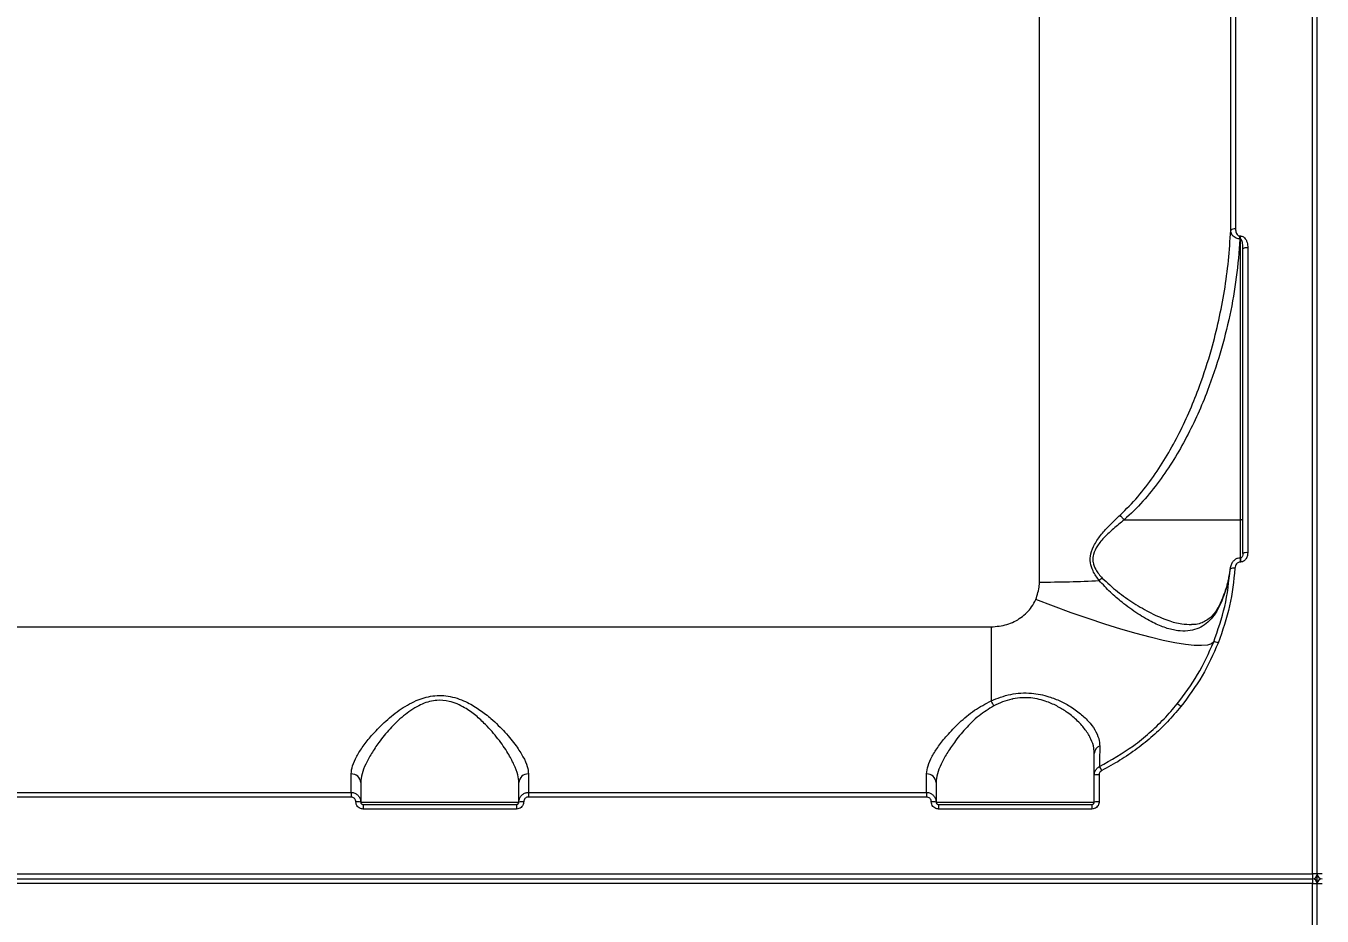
# Model space of a CAD drawing. Header units: millimetres. Extents: x -7735 to 7893, y -6545 to 6034.
# Drawn here: x -2263.5 to -1993.2, y -2176.6 to -1991.1 of the extents above; entities that cross this region are included whole.
import ezdxf

# ---------------------------------------------------------------- set-up
doc = ezdxf.new("R2010")
doc.units = ezdxf.units.MM
for name, color, linetype in [('DIKOM_ОБЪЕКТ', 7, 'Continuous'), ('DIKOM_РАЗМЕР_ЗОНА', 7, 'Continuous'), ('DIKOM_РАЗМЕР_ОБЪЕКТА', 7, 'Continuous')]:
    doc.layers.add(name, color=color, linetype=linetype)
doc.styles.add('style1', font='arial.ttf', dxfattribs={"width": 0.8})
doc.dimstyles.new('1-50', dxfattribs={"dimtxt": 300, "dimasz": 200, "dimexe": 100, "dimexo": 0, "dimgap": 100, "dimtad": 1, "dimtxsty": 'style1', "dimcen": 200, "dimclrd": 7, "dimclre": 7, "dimclrt": 7, "dimadec": 1, "dimazin": 2, "dimtfac": 1, "dimtmove": 0, "dimatfit": 2, "dimfxl": 0, "dimlwd": 25, "dimlwe": 18, "dimarcsym": 0})

# ---------------------------------------------------------------- blocks, each defined once
blk = doc.blocks.new('*D0')
at = {"layer": 'Defpoints', "color": 0, "transparency": 16777216}
for p in [(5893.22, 882.1), (-4595.74, 266.13), (5893.22, -5840.17)]:
    blk.add_point(p, dxfattribs=at)
at = {"layer": 'DIKOM_РАЗМЕР_ОБЪЕКТА', "color": 7, "lineweight": 18, "transparency": 16777216}
for p, q in [((5893.22, 882.1), (5893.22, -5940.17)), ((-4595.74, 266.13), (-4595.74, -5940.17))]:
    blk.add_line(p, q, dxfattribs=at)
at = {"layer": 'DIKOM_РАЗМЕР_ОБЪЕКТА', "color": 7, "lineweight": 25, "transparency": 16777216}
blk.add_line((-4395.74, -5840.17), (5693.22, -5840.17), dxfattribs=at)
at = {"layer": 'DIKOM_РАЗМЕР_ОБЪЕКТА', "color": 7, "transparency": 16777216}
for points in [[(-4395.74, -5806.84), (-4395.74, -5873.51), (-4595.74, -5840.17)], [(5693.22, -5806.84), (5693.22, -5873.51), (5893.22, -5840.17)]]:
    blk.add_solid(points, dxfattribs=at)
at = {"layer": 'DIKOM_РАЗМЕР_ОБЪЕКТА', "color": 7, "transparency": 16777216, "insert": (648.74, -5587), "char_height": 300, "attachment_point": 5, "style": 'style1'}
blk.add_mtext('10450', dxfattribs=at)
blk = doc.blocks.new('*D1')
at = {"layer": 'Defpoints', "color": 0, "transparency": 16777216}
for p in [(-1659.72, 4539.04), (-6635.97, -4006.79), (-1659.72, -4006.79)]:
    blk.add_point(p, dxfattribs=at)
at = {"layer": 'DIKOM_РАЗМЕР_ОБЪЕКТА', "color": 7, "lineweight": 18, "transparency": 16777216}
for p, q in [((-1659.72, 4539.04), (-6735.97, 4539.04)), ((-1659.72, -4006.79), (-6735.97, -4006.79))]:
    blk.add_line(p, q, dxfattribs=at)
at = {"layer": 'DIKOM_РАЗМЕР_ОБЪЕКТА', "color": 7, "lineweight": 25, "transparency": 16777216}
blk.add_line((-6635.97, 4339.04), (-6635.97, -3806.79), dxfattribs=at)
at = {"layer": 'DIKOM_РАЗМЕР_ОБЪЕКТА', "color": 7, "transparency": 16777216}
for points in [[(-6669.31, 4339.04), (-6602.64, 4339.04), (-6635.97, 4539.04)], [(-6669.31, -3806.79), (-6602.64, -3806.79), (-6635.97, -4006.79)]]:
    blk.add_solid(points, dxfattribs=at)
at = {"layer": 'DIKOM_РАЗМЕР_ОБЪЕКТА', "color": 7, "transparency": 16777216, "insert": (-6889.14, 266.13), "char_height": 300, "attachment_point": 5, "rotation": 90, "style": 'style1'}
blk.add_mtext('8550', dxfattribs=at)
blk = doc.blocks.new('*D2')
at = {"layer": 'Defpoints', "color": 0, "transparency": 16777216}
for p in [(-1994.19, 6033.86), (-7284.85, -5501.61), (-1994.19, -5501.61)]:
    blk.add_point(p, dxfattribs=at)
at = {"layer": 'DIKOM_РАЗМЕР_ЗОНА', "color": 7, "lineweight": 18, "transparency": 16777216}
for p, q in [((-1994.19, 6033.86), (-7384.85, 6033.86)), ((-1994.19, -5501.61), (-7384.85, -5501.61))]:
    blk.add_line(p, q, dxfattribs=at)
at = {"layer": 'DIKOM_РАЗМЕР_ЗОНА', "color": 7, "lineweight": 25, "transparency": 16777216}
blk.add_line((-7284.85, 5833.86), (-7284.85, -5301.61), dxfattribs=at)
at = {"layer": 'DIKOM_РАЗМЕР_ЗОНА', "color": 7, "transparency": 16777216}
for points in [[(-7318.18, 5833.86), (-7251.52, 5833.86), (-7284.85, 6033.86)], [(-7318.18, -5301.61), (-7251.52, -5301.61), (-7284.85, -5501.61)]]:
    blk.add_solid(points, dxfattribs=at)
at = {"layer": 'DIKOM_РАЗМЕР_ЗОНА', "color": 7, "transparency": 16777216, "insert": (-7538.02, 266.13), "char_height": 300, "attachment_point": 5, "rotation": 90, "style": 'style1'}
blk.add_mtext('11550', dxfattribs=at)
blk = doc.blocks.new('*D3')
at = {"layer": 'Defpoints', "color": 0, "transparency": 16777216}
for p in [(-6112.56, 266.13), (7893.22, 266.13), (7893.22, -6445.11)]:
    blk.add_point(p, dxfattribs=at)
at = {"layer": 'DIKOM_РАЗМЕР_ЗОНА', "color": 7, "lineweight": 18, "transparency": 16777216}
for p, q in [((-6112.56, 266.13), (-6112.56, -6545.11)), ((7893.22, 266.13), (7893.22, -6545.11))]:
    blk.add_line(p, q, dxfattribs=at)
at = {"layer": 'DIKOM_РАЗМЕР_ЗОНА', "color": 7, "lineweight": 25, "transparency": 16777216}
blk.add_line((-5912.56, -6445.11), (7693.22, -6445.11), dxfattribs=at)
at = {"layer": 'DIKOM_РАЗМЕР_ЗОНА', "color": 7, "transparency": 16777216}
for points in [[(-5912.56, -6411.77), (-5912.56, -6478.44), (-6112.56, -6445.11)], [(7693.22, -6411.77), (7693.22, -6478.44), (7893.22, -6445.11)]]:
    blk.add_solid(points, dxfattribs=at)
at = {"layer": 'DIKOM_РАЗМЕР_ЗОНА', "color": 7, "transparency": 16777216, "insert": (890.33, -6191.83), "char_height": 300, "attachment_point": 5, "style": 'style1'}
blk.add_mtext('13950', dxfattribs=at)

msp = doc.modelspace()

# ---------------------------------------------------------------- linework, layer by layer
at = {"layer": 'DIKOM_ОБЪЕКТ', "color": 7, "linetype": 'Continuous', "lineweight": 15}
for p, q in [((-1995.19, -2167.872), (-1995.19, -1748.875)), ((-1994.19, -2167.875), (-1994.19, -1749.875)), ((-2052.14, -2107.027), (-2052.14, -1786.875)), ((-2011.25, -1970.242), (-2011.25, -2033.42)), ((-2012.247, -2033.719), (-2012.247, -1970.68)), ((-2010.312, -2034.894), (-2010.19, -2034.894)), ((-2010.312, -2035.533), (-2010.312, -2034.894)), ((-2010.19, -2035.533), (-2010.19, -2034.894)), ((-2010.19, -2035.533), (-2010.312, -2035.533)), ((-2010.19, -2094.063), (-2010.19, -2035.533)), ((-2009.69, -2101.061), (-2009.69, -2037.574)), ((-2008.69, -2037.261), (-2008.69, -2100.899)), ((-2034.438, -2094.063), (-2010.19, -2094.063)), ((-2010.19, -2102.037), (-2010.19, -2094.063)), ((-2010.19, -2102.012), (-2010.278, -2102.012)), ((-2010.278, -2102.012), (-2010.278, -2102.855)), ((-2010.19, -2102.855), (-2010.278, -2102.855)), ((-2010.19, -2102.012), (-2010.19, -2102.855)), ((-2012.366, -2104.088), (-2012.53, -2105.112)), ((-2412.19, -2116.372), (-2062.19, -2116.372)), ((-2062.19, -2116.372), (-2062.19, -2131.781)), ((-2195.69, -2150.875), (-2195.69, -2147.017)), ((-2193.69, -2148.824), (-2193.69, -2152.875)), ((-2160.69, -2152.875), (-2160.69, -2148.824)), ((-2158.69, -2147.017), (-2158.69, -2150.875)), ((-2075.69, -2150.875), (-2075.69, -2147.017)), ((-2073.69, -2148.824), (-2073.69, -2152.875)), ((-2040.69, -2152.875), (-2040.69, -2147.262)), ((-2039.69, -2147.21), (-2039.69, -2152.837)), ((-2278.69, -2150.875), (-2195.69, -2150.875)), ((-2195.69, -2150.875), (-2195.69, -2151.834)), ((-2158.69, -2150.875), (-2158.69, -2151.834)), ((-2158.69, -2150.875), (-2075.69, -2150.875)), ((-2075.69, -2150.875), (-2075.69, -2151.834)), ((-2195.69, -2151.834), (-2278.69, -2151.834)), ((-2193.69, -2152.875), (-2160.69, -2152.875)), ((-2193.19, -2153.375), (-2193.19, -2154.34)), ((-2193.19, -2153.375), (-2161.19, -2153.375)), ((-2161.19, -2154.34), (-2193.19, -2154.34)), ((-2161.19, -2153.375), (-2161.19, -2154.34)), ((-2075.69, -2151.834), (-2158.69, -2151.834)), ((-2073.69, -2152.875), (-2040.69, -2152.875)), ((-2073.19, -2153.375), (-2073.19, -2154.34)), ((-2073.19, -2153.375), (-2041.19, -2153.375)), ((-2041.19, -2154.34), (-2073.19, -2154.34)), ((-2041.19, -2153.375), (-2041.19, -2154.34)), ((-2479.19, -2167.872), (-1995.19, -2167.872)), ((-1995.19, -2167.872), (-1995.19, -2168.875)), ((-1994.19, -2169.875), (-1994.19, -2167.875)), ((-2479.19, -2168.875), (-1995.19, -2168.875)), ((-1995.19, -2169.877), (-2479.19, -2169.877)), ((-1995.19, -2168.875), (-1995.19, -2169.877)), ((-1995.19, -2588.875), (-1995.19, -2169.877)), ((-1994.19, -2587.875), (-1994.19, -2169.875))]:
    msp.add_line(p, q, dxfattribs=at)
at = {"layer": 'DIKOM_ОБЪЕКТ', "color": 7, "linetype": 'Continuous', "lineweight": 15, "flags": 128}
for points in [[(-2009.69, -2037.574), (-2009.671, -2037.513), (-2009.614, -2037.454), (-2009.522, -2037.4), (-2009.397, -2037.352), (-2009.246, -2037.314), (-2009.073, -2037.285), (-2008.885, -2037.267), (-2008.69, -2037.261)], [(-2009.69, -2094.225), (-2009.7, -2094.193), (-2009.728, -2094.163), (-2009.774, -2094.135), (-2009.837, -2094.11), (-2009.913, -2094.09), (-2009.999, -2094.075), (-2010.093, -2094.066), (-2010.19, -2094.063)], [(-2015.796, -2119.491), (-2016.274, -2119.905), (-2017.113, -2120.169), (-2018.306, -2120.278), (-2019.84, -2120.233), (-2021.7, -2120.033), (-2023.868, -2119.68), (-2026.323, -2119.178), (-2029.04, -2118.532), (-2031.993, -2117.748), (-2035.153, -2116.834), (-2038.487, -2115.799), (-2041.964, -2114.653), (-2045.548, -2113.408), (-2049.206, -2112.075), (-2052.9, -2110.669)]]:
    msp.add_lwpolyline(points, dxfattribs=at)
at = {"layer": 'DIKOM_ОБЪЕКТ', "color": 7, "linetype": 'Continuous', "lineweight": 15}
for centre, radius, start, end in [((-2011.452, -2034.559), 1.157, 79.94122, 133.43465), ((-2008.933, -2102.569), 1.687, 81.7152, 116.67304), ((-2011.702, -2106.1), 1.966, 79.88295, 109.29436), ((-2052.022, -1870.569), 236.458, 269.97125, 272.99606), ((-2035.459, -2111.176), 6.137, 125.68235, 133.23186), ((-2015.953, -2121.866), 2.381, 62.91532, 86.2295), ((-2068.57, -2135.744), 7.511, 22.86084, 31.84744), ((-2025.038, -2135.575), 3.541, 47.17979, 62.57189), ((-2038.931, -2142.829), 1.761, 111.12711, 178.17642), ((-2047.722, -2150.401), 9.502, 25.46327, 31.20818), ((-2195.598, -2148.926), 1.911, 3.04721, 92.75384), ((-2158.782, -2148.926), 1.911, 87.24951, 176.94265), ((-2075.599, -2148.926), 1.911, 3.05735, 92.75049), ((-2039.941, -2152.076), 4.872, 87.05073, 98.84577), ((-2194.44, -2159.393), 6.561, 83.44168, 92.18881), ((-2159.941, -2159.401), 6.57, 87.81547, 96.55301), ((-2074.44, -2159.395), 6.563, 83.44321, 92.18727), ((-2039.941, -2159.393), 6.561, 87.81119, 96.55832), ((-1994.967, -2283.761), 115.889, 89.6162, 90.11057), ((-1995.19, -2167.875), 1, 270, 0), ((-1993.414, -2283.831), 115.959, 89.88953, 90.38366), ((-1993.19, -2167.875), 1, 180, 270), ((-1995.19, -2169.875), 1, 0, 90), ((-1994.95, -2060.76), 109.118, 269.87409, 270.39914), ((-1993.19, -2169.875), 1, 90, 180), ((-1993.43, -2060.706), 109.171, 269.60098, 270.12583)]:
    msp.add_arc(centre, radius, start, end, dxfattribs=at)
for points, knots in [([(-2035.286, -2093.063), (-2034.033, -2091.812), (-2031.512, -2089.296), (-2028.309, -2085.058), (-2025.442, -2080.611), (-2022.061, -2074.395), (-2018.908, -2067.041), (-2016.353, -2059.123), (-2014.68, -2052.474), (-2013.501, -2046.295), (-2012.643, -2040.039), (-2012.379, -2035.826), (-2012.247, -2033.719)], [0, 0, 0, 0, 0.0803025, 0.161564, 0.2421421, 0.3227404, 0.4866046, 0.6103975, 0.7072113, 0.8040248, 0.9020132, 1, 1, 1, 1]), ([(-2010.312, -2035.533), (-2010.436, -2035.523), (-2010.707, -2035.502), (-2011.141, -2035.359), (-2011.58, -2035.094), (-2011.996, -2034.644), (-2012.21, -2034.159), (-2012.239, -2033.822), (-2012.247, -2033.719)], [0, 0, 0, 0, 0.1132749, 0.247089, 0.420376, 0.607399, 0.8801497, 1, 1, 1, 1]), ([(-2011.25, -2033.42), (-2011.226, -2033.697), (-2011.192, -2034.095), (-2010.948, -2034.542), (-2010.734, -2034.761), (-2010.513, -2034.877), (-2010.375, -2034.889), (-2010.312, -2034.894)], [0, 0, 0, 0, 0.4370828, 0.6288656, 0.7909173, 0.9060692, 1, 1, 1, 1]), ([(-2010.19, -2034.894), (-2010.092, -2034.903), (-2009.873, -2034.924), (-2009.524, -2035.112), (-2009.175, -2035.47), (-2008.82, -2036.141), (-2008.697, -2036.778), (-2008.691, -2037.208), (-2008.69, -2037.261)], [0, 0, 0, 0, 0.0928079, 0.2061901, 0.3692747, 0.5724248, 0.9471232, 1, 1, 1, 1]), ([(-2010.312, -2035.533), (-2010.526, -2038.191), (-2010.953, -2043.508), (-2012.365, -2051.458), (-2014.34, -2059.355), (-2017.219, -2067.891), (-2020.527, -2075.288), (-2024.067, -2081.524), (-2027.096, -2086.016), (-2030.478, -2090.285), (-2033.119, -2092.798), (-2034.446, -2094.06)], [0, 0, 0, 0, 0.124577, 0.2491564, 0.3764171, 0.5036655, 0.6677226, 0.7510847, 0.8344256, 0.9167814, 1, 1, 1, 1]), ([(-2009.69, -2037.574), (-2009.702, -2037.208), (-2009.718, -2036.683), (-2009.845, -2036.059), (-2009.953, -2035.751), (-2010.058, -2035.592), (-2010.135, -2035.543), (-2010.17, -2035.533), (-2010.187, -2035.533), (-2010.19, -2035.533)], [0, 0, 0, 0, 0.5028175, 0.7219553, 0.872184, 0.9514666, 0.9757545, 0.9961828, 1, 1, 1, 1]), ([(-2039.663, -2106.704), (-2040.137, -2106.065), (-2040.964, -2104.954), (-2041.609, -2103.006), (-2041.515, -2101.036), (-2040.634, -2099.001), (-2039.202, -2097.028), (-2037.367, -2095.013), (-2036.014, -2093.745), (-2035.286, -2093.063)], [0, 0, 0, 0, 0.1507867, 0.2625379, 0.3758286, 0.5043724, 0.6581157, 0.8160053, 1, 1, 1, 1]), ([(-2034.438, -2094.063), (-2035.202, -2094.673), (-2036.597, -2095.787), (-2038.535, -2097.562), (-2040.025, -2099.31), (-2040.92, -2101.03), (-2041.049, -2102.241), (-2040.918, -2103.326), (-2040.386, -2104.675), (-2039.535, -2105.632), (-2039.039, -2106.19)], [0, 0, 0, 0, 0.1920733, 0.3511863, 0.5094956, 0.6344421, 0.7186595, 0.7420972, 0.8496016, 1, 1, 1, 1]), ([(-2034.446, -2094.06), (-2034.597, -2093.899), (-2034.871, -2093.606), (-2035.144, -2093.259), (-2035.264, -2093.093), (-2035.286, -2093.063)], [0, 0, 0, 0, 0.4994042, 0.9073079, 1, 1, 1, 1]), ([(-2034.446, -2094.06), (-2034.446, -2094.061), (-2034.444, -2094.062), (-2034.441, -2094.063), (-2034.439, -2094.063), (-2034.438, -2094.063)], [0, 0, 0, 0, 0.299958, 0.6724182, 1, 1, 1, 1]), ([(-2010.277, -2102.031), (-2010.452, -2102.039), (-2010.836, -2102.056), (-2011.378, -2102.343), (-2011.863, -2102.808), (-2012.222, -2103.463), (-2012.357, -2104.032), (-2012.356, -2104.36), (-2012.356, -2104.411)], [0, 0, 0, 0, 0.1487262, 0.3249843, 0.5085052, 0.718398, 0.9564046, 1, 1, 1, 1]), ([(-2010.278, -2102.855), (-2010.342, -2102.86), (-2010.505, -2102.873), (-2010.771, -2102.997), (-2011.056, -2103.263), (-2011.284, -2103.669), (-2011.332, -2103.998), (-2011.356, -2104.164)], [0, 0, 0, 0, 0.1033385, 0.2624691, 0.4611377, 0.7281691, 1, 1, 1, 1]), ([(-2009.693, -2101.062), (-2009.692, -2101.073), (-2009.677, -2101.27), (-2009.758, -2101.576), (-2009.937, -2101.871), (-2010.078, -2101.984), (-2010.16, -2102.012), (-2010.204, -2102.013), (-2010.224, -2102.008), (-2010.232, -2102.007)], [0, 0, 0, 0, 0.0278372, 0.498727, 0.7633175, 0.8961874, 0.948905, 0.9813203, 1, 1, 1, 1]), ([(-2008.69, -2100.899), (-2008.704, -2101.104), (-2008.736, -2101.547), (-2008.99, -2102.139), (-2009.366, -2102.565), (-2009.772, -2102.81), (-2010.051, -2102.84), (-2010.19, -2102.855)], [0, 0, 0, 0, 0.2267884, 0.4919903, 0.695959, 0.8477474, 1, 1, 1, 1]), ([(-2015.796, -2119.491), (-2014.93, -2117.043), (-2013.175, -2112.086), (-2012.628, -2106.88), (-2012.352, -2104.244)], [0, 0, 0, 0, 0.4937318, 1, 1, 1, 1]), ([(-2011.356, -2104.164), (-2011.629, -2106.791), (-2012.181, -2112.112), (-2013.966, -2117.181), (-2014.869, -2119.746)], [0, 0, 0, 0, 0.4937916, 1, 1, 1, 1]), ([(-2012.352, -2104.244), (-2012.538, -2105.404), (-2012.914, -2107.736), (-2013.754, -2109.996), (-2014.176, -2111.132)], [0, 0, 0, 0, 0.4973214, 1, 1, 1, 1]), ([(-2012.53, -2105.112), (-2012.591, -2105.524), (-2012.788, -2106.868), (-2013.322, -2108.771), (-2013.924, -2110.23), (-2014.154, -2110.788)], [0, 0, 0, 0, 0.2137921, 0.6991221, 1, 1, 1, 1]), ([(-2052.9, -2110.669), (-2052.572, -2109.688), (-2052.209, -2108.605), (-2052.144, -2107.363), (-2052.142, -2107.142), (-2052.14, -2107.027)], [0, 0, 0, 0, 0.8217518, 0.9078688, 1, 1, 1, 1]), ([(-2014.176, -2111.132), (-2014.489, -2111.809), (-2015.124, -2113.183), (-2016.326, -2114.784), (-2017.714, -2116.028), (-2019.337, -2116.878), (-2021.193, -2117.294), (-2023.356, -2117.235), (-2025.781, -2116.65), (-2028.569, -2115.469), (-2031.637, -2113.687), (-2034.631, -2111.5), (-2037.377, -2109.189), (-2038.897, -2107.536), (-2039.663, -2106.704)], [0, 0, 0, 0, 0.06689099, 0.1355753, 0.20553861, 0.27711415, 0.35605658, 0.43672863, 0.52801459, 0.62125675, 0.72799705, 0.83709818, 0.91798103, 1, 1, 1, 1]), ([(-2039.039, -2106.19), (-2037.987, -2107.162), (-2035.859, -2109.128), (-2032.377, -2111.508), (-2028.842, -2113.577), (-2025.494, -2115.016), (-2022.646, -2115.832), (-2021.069, -2115.843), (-2020.388, -2115.848)], [0, 0, 0, 0, 0.170627, 0.3452017, 0.5293875, 0.7176798, 0.8781996, 1, 1, 1, 1]), ([(-2062.19, -2116.372), (-2061.077, -2116.275), (-2058.871, -2116.083), (-2055.922, -2114.567), (-2053.916, -2112.643), (-2053.167, -2111.188), (-2052.9, -2110.669)], [0, 0, 0, 0, 0.2885624, 0.5716251, 0.8470423, 1, 1, 1, 1]), ([(-2014.118, -2110.787), (-2014.323, -2111.244), (-2014.745, -2112.187), (-2015.495, -2113.338), (-2016.329, -2114.308), (-2017.231, -2115.039), (-2018.264, -2115.566), (-2019.301, -2115.87), (-2020.082, -2115.886), (-2020.399, -2115.892)], [0, 0, 0, 0, 0.1271887, 0.2619179, 0.4036307, 0.5495871, 0.7049923, 0.8798936, 1, 1, 1, 1]), ([(-2014.106, -2110.811), (-2014.12, -2110.832), (-2014.174, -2110.91), (-2014.177, -2111.027), (-2014.176, -2111.116), (-2014.176, -2111.132)], [0, 0, 0, 0, 0.2274404, 0.8583185, 1, 1, 1, 1]), ([(-2023.407, -2132.432), (-2021.908, -2130.441), (-2018.874, -2126.411), (-2016.83, -2121.815), (-2015.796, -2119.491)], [0, 0, 0, 0, 0.4941619, 1, 1, 1, 1]), ([(-2014.869, -2119.746), (-2015.897, -2122.069), (-2017.976, -2126.768), (-2021.068, -2130.892), (-2022.631, -2132.978)], [0, 0, 0, 0, 0.4941689, 1, 1, 1, 1]), ([(-2195.69, -2147.017), (-2195.626, -2146.462), (-2195.497, -2145.35), (-2194.571, -2143.373), (-2193.223, -2141.251), (-2191.337, -2138.875), (-2188.886, -2136.295), (-2185.799, -2133.737), (-2182.401, -2131.702), (-2179.278, -2130.749), (-2176.832, -2130.631), (-2174.956, -2130.843), (-2173.122, -2131.366), (-2171.007, -2132.287), (-2168.755, -2133.666), (-2166.104, -2135.767), (-2163.501, -2138.32), (-2161.294, -2141.038), (-2159.761, -2143.446), (-2158.856, -2145.435), (-2158.743, -2146.519), (-2158.69, -2147.017)], [0, 0, 0, 0, 0.0554764, 0.111025, 0.1664991, 0.2220058, 0.2900236, 0.3579623, 0.4226752, 0.4774076, 0.5052479, 0.5330953, 0.5627091, 0.5923733, 0.6404289, 0.6885808, 0.7603269, 0.8320609, 0.8909998, 0.949867, 1, 1, 1, 1]), ([(-2160.69, -2148.824), (-2160.737, -2148.3), (-2160.84, -2147.156), (-2161.647, -2145.071), (-2163.012, -2142.549), (-2164.97, -2139.705), (-2167.283, -2137.034), (-2169.642, -2134.824), (-2171.646, -2133.375), (-2173.545, -2132.398), (-2175.477, -2131.745), (-2177.2, -2131.602), (-2178.83, -2131.794), (-2180.114, -2132.124), (-2182.305, -2133.069), (-2184.907, -2134.914), (-2187.642, -2137.587), (-2189.814, -2140.286), (-2191.491, -2142.771), (-2192.689, -2144.994), (-2193.517, -2147.067), (-2193.633, -2148.239), (-2193.69, -2148.824)], [0, 0, 0, 0, 0.0507131, 0.1106816, 0.1707198, 0.2435963, 0.3164734, 0.3642915, 0.4119943, 0.4404625, 0.4688626, 0.5101015, 0.5210877, 0.5472215, 0.5734076, 0.6369323, 0.7054969, 0.7741563, 0.8307623, 0.8873354, 0.9437049, 1, 1, 1, 1]), ([(-2075.69, -2147.017), (-2075.626, -2146.462), (-2075.497, -2145.35), (-2074.571, -2143.373), (-2073.223, -2141.252), (-2071.339, -2138.873), (-2068.877, -2136.307), (-2065.849, -2133.711), (-2063.381, -2132.409), (-2062.19, -2131.781)], [0, 0, 0, 0, 0.13166034, 0.2634894, 0.39514357, 0.5268792, 0.6882978, 0.84953977, 1, 1, 1, 1]), ([(-2062.19, -2131.781), (-2061.547, -2131.512), (-2060.245, -2130.967), (-2058.156, -2130.408), (-2055.979, -2130.115), (-2053.234, -2130.146), (-2050.388, -2130.748), (-2047.677, -2131.827), (-2045.357, -2133.106), (-2043.235, -2134.673), (-2041.475, -2136.449), (-2040.244, -2138.279), (-2039.642, -2139.865), (-2039.586, -2140.824), (-2039.565, -2141.187)], [0, 0, 0, 0, 0.0603721, 0.122047, 0.1825847, 0.2452043, 0.3548668, 0.4358144, 0.519105, 0.6213424, 0.7266012, 0.8297221, 0.9355801, 1, 1, 1, 1]), ([(-2040.69, -2142.773), (-2040.712, -2142.393), (-2040.768, -2141.404), (-2041.331, -2139.744), (-2042.467, -2137.843), (-2044.116, -2135.963), (-2046.067, -2134.324), (-2048.241, -2132.955), (-2050.738, -2131.804), (-2053.337, -2131.157), (-2055.781, -2131.09), (-2057.121, -2131.262), (-2058.48, -2131.556), (-2059.861, -2131.971), (-2061.048, -2132.539), (-2061.65, -2132.826)], [0, 0, 0, 0, 0.065388, 0.1703686, 0.2779441, 0.3818105, 0.4884141, 0.5695632, 0.6528006, 0.7604183, 0.8151628, 0.8718861, 0.8800449, 0.9392021, 1, 1, 1, 1]), ([(-2039.594, -2145.478), (-2037.186, -2144.117), (-2033.538, -2142.055), (-2029.194, -2138.508), (-2026.12, -2135.61), (-2024.303, -2133.481), (-2023.407, -2132.432)], [0, 0, 0, 0, 0.3951682, 0.5986751, 0.8021691, 1, 1, 1, 1]), ([(-2061.65, -2132.826), (-2062.716, -2133.49), (-2064.956, -2134.886), (-2067.633, -2137.599), (-2069.816, -2140.284), (-2071.49, -2142.772), (-2072.689, -2144.993), (-2073.517, -2147.067), (-2073.632, -2148.239), (-2073.69, -2148.824)], [0, 0, 0, 0, 0.1463822, 0.3075868, 0.4690143, 0.6020986, 0.7351125, 0.8676427, 1, 1, 1, 1]), ([(-2022.631, -2132.978), (-2023.545, -2134.05), (-2025.372, -2136.194), (-2028.439, -2139.111), (-2031.753, -2141.803), (-2035.311, -2144.249), (-2037.865, -2145.627), (-2039.142, -2146.316)], [0, 0, 0, 0, 0.1978309, 0.3954969, 0.5931692, 0.7965817, 1, 1, 1, 1]), ([(-2040.69, -2147.262), (-2040.69, -2147.174), (-2040.69, -2146.99), (-2040.69, -2145.531), (-2040.69, -2143.701), (-2040.69, -2142.773)], [0, 0, 0, 0, 0.3069734, 0.6484694, 1, 1, 1, 1]), ([(-2039.565, -2141.187), (-2039.57, -2142.055), (-2039.581, -2143.816), (-2039.589, -2145.053), (-2039.593, -2145.448), (-2039.594, -2145.471), (-2039.594, -2145.478)], [0, 0, 0, 0, 0.3414965, 0.6929963, 0.9180103, 1, 1, 1, 1]), ([(-2040.69, -2147.262), (-2040.689, -2147.202), (-2040.681, -2146.918), (-2040.543, -2146.419), (-2040.166, -2145.842), (-2039.785, -2145.599), (-2039.594, -2145.478)], [0, 0, 0, 0, 0.0819197, 0.3880223, 0.6939496, 1, 1, 1, 1]), ([(-2039.142, -2146.316), (-2039.238, -2146.377), (-2039.428, -2146.498), (-2039.617, -2146.788), (-2039.685, -2147.038), (-2039.689, -2147.18), (-2039.69, -2147.21)], [0, 0, 0, 0, 0.3056565, 0.6115501, 0.917886, 1, 1, 1, 1]), ([(-2195.69, -2150.875), (-2195.543, -2150.884), (-2195.172, -2150.909), (-2194.61, -2151.148), (-2194.102, -2151.6), (-2193.757, -2152.2), (-2193.712, -2152.65), (-2193.69, -2152.875)], [0, 0, 0, 0, 0.1407089, 0.3554229, 0.5702538, 0.7851121, 1, 1, 1, 1]), ([(-2160.69, -2152.875), (-2160.681, -2152.727), (-2160.656, -2152.355), (-2160.416, -2151.792), (-2159.963, -2151.285), (-2159.364, -2150.941), (-2158.915, -2150.897), (-2158.69, -2150.875)], [0, 0, 0, 0, 0.1417387, 0.3564189, 0.5709548, 0.7854719, 1, 1, 1, 1]), ([(-2075.69, -2150.875), (-2075.543, -2150.884), (-2075.172, -2150.909), (-2074.61, -2151.148), (-2074.102, -2151.6), (-2073.757, -2152.2), (-2073.712, -2152.65), (-2073.69, -2152.875)], [0, 0, 0, 0, 0.1407052, 0.3554841, 0.5702523, 0.7851049, 1, 1, 1, 1]), ([(-2194.69, -2152.837), (-2194.701, -2152.724), (-2194.724, -2152.498), (-2194.896, -2152.198), (-2195.15, -2151.971), (-2195.431, -2151.851), (-2195.617, -2151.839), (-2195.69, -2151.834)], [0, 0, 0, 0, 0.2152196, 0.4301475, 0.6449593, 0.8595687, 1, 1, 1, 1]), ([(-2193.19, -2154.34), (-2193.3, -2154.333), (-2193.579, -2154.315), (-2194.001, -2154.134), (-2194.382, -2153.795), (-2194.64, -2153.344), (-2194.674, -2153.006), (-2194.69, -2152.837)], [0, 0, 0, 0, 0.140693, 0.355123, 0.5699381, 0.7849318, 1, 1, 1, 1]), ([(-2193.69, -2152.875), (-2193.685, -2152.931), (-2193.673, -2153.043), (-2193.588, -2153.193), (-2193.46, -2153.306), (-2193.32, -2153.366), (-2193.227, -2153.372), (-2193.19, -2153.375)], [0, 0, 0, 0, 0.2153214, 0.4305584, 0.645307, 0.8593277, 1, 1, 1, 1]), ([(-2159.69, -2152.837), (-2159.698, -2152.948), (-2159.716, -2153.227), (-2159.896, -2153.65), (-2160.235, -2154.031), (-2160.684, -2154.29), (-2161.022, -2154.323), (-2161.19, -2154.34)], [0, 0, 0, 0, 0.1418227, 0.3567329, 0.5712949, 0.7856766, 1, 1, 1, 1]), ([(-2161.19, -2153.375), (-2161.134, -2153.369), (-2161.022, -2153.358), (-2160.872, -2153.272), (-2160.759, -2153.145), (-2160.699, -2153.005), (-2160.693, -2152.912), (-2160.69, -2152.875)], [0, 0, 0, 0, 0.2140138, 0.4283129, 0.6430125, 0.8581241, 1, 1, 1, 1]), ([(-2158.69, -2151.834), (-2158.803, -2151.845), (-2159.027, -2151.867), (-2159.327, -2152.04), (-2159.553, -2152.294), (-2159.673, -2152.576), (-2159.685, -2152.762), (-2159.69, -2152.837)], [0, 0, 0, 0, 0.2143032, 0.4285957, 0.6431077, 0.8580977, 1, 1, 1, 1]), ([(-2074.69, -2152.837), (-2074.701, -2152.724), (-2074.723, -2152.498), (-2074.896, -2152.198), (-2075.15, -2151.971), (-2075.431, -2151.851), (-2075.617, -2151.839), (-2075.69, -2151.834)], [0, 0, 0, 0, 0.2152015, 0.4301849, 0.6449786, 0.8594292, 1, 1, 1, 1]), ([(-2073.19, -2154.34), (-2073.3, -2154.333), (-2073.579, -2154.314), (-2074.001, -2154.135), (-2074.382, -2153.794), (-2074.64, -2153.344), (-2074.674, -2153.006), (-2074.69, -2152.837)], [0, 0, 0, 0, 0.1406038, 0.3551454, 0.5699025, 0.784914, 1, 1, 1, 1]), ([(-2073.69, -2152.875), (-2073.685, -2152.931), (-2073.674, -2153.043), (-2073.587, -2153.193), (-2073.461, -2153.306), (-2073.32, -2153.366), (-2073.227, -2153.372), (-2073.19, -2153.375)], [0, 0, 0, 0, 0.2153033, 0.4307195, 0.6452742, 0.8596084, 1, 1, 1, 1]), ([(-2039.69, -2152.837), (-2039.698, -2152.948), (-2039.716, -2153.227), (-2039.896, -2153.65), (-2040.235, -2154.031), (-2040.684, -2154.29), (-2041.022, -2154.323), (-2041.19, -2154.34)], [0, 0, 0, 0, 0.1418177, 0.3567373, 0.5713761, 0.7857673, 1, 1, 1, 1]), ([(-2041.19, -2153.375), (-2041.134, -2153.369), (-2041.022, -2153.358), (-2040.872, -2153.272), (-2040.759, -2153.145), (-2040.699, -2153.005), (-2040.693, -2152.912), (-2040.69, -2152.875)], [0, 0, 0, 0, 0.2140634, 0.4281467, 0.6428961, 0.8580576, 1, 1, 1, 1])]:
    msp.add_open_spline(points, degree=3, knots=knots, dxfattribs=at)

# ---------------------------------------------------------------- dimensions: what is measured, and where the dimension line sits
at = {"layer": 'DIKOM_РАЗМЕР_ЗОНА'}
dim = msp.add_linear_dim(base=(-7284.85, -5501.612), p1=(-1994.19, 6033.862), p2=(-1994.19, -5501.612), angle=90, text='11550', dimstyle='1-50', dxfattribs=at)
dim.commit()
dim.dimension.update_dxf_attribs({"geometry": '*D2', "text_midpoint": (-7284.85, 266.125), "dimtype": 160})
dim = msp.add_linear_dim(base=(7893.216, -6445.106), p1=(-6112.558, 266.125), p2=(7893.216, 266.125), text='13950', dimstyle='1-50', dxfattribs=at)
dim.commit()
dim.dimension.update_dxf_attribs({"geometry": '*D3', "text_midpoint": (890.329, -6445.106), "dimtype": 160})
at = {"layer": 'DIKOM_РАЗМЕР_ОБЪЕКТА'}
dim = msp.add_linear_dim(base=(-6635.972, -4006.787), p1=(-1659.723, 4539.038), p2=(-1659.723, -4006.787), angle=90, text='8550', dimstyle='1-50', dxfattribs=at)
dim.commit()
dim.dimension.update_dxf_attribs({"geometry": '*D1', "text_midpoint": (-6635.972, 266.125), "dimtype": 160})
dim = msp.add_linear_dim(base=(5893.216, -5840.173), p1=(-4595.736, 266.125), p2=(5893.216, 882.098), text='10450', dimstyle='1-50', dxfattribs=at)
dim.commit()
dim.dimension.update_dxf_attribs({"geometry": '*D0', "text_midpoint": (648.74, -5840.173), "dimtype": 160})

doc.saveas('drawing.dxf')
